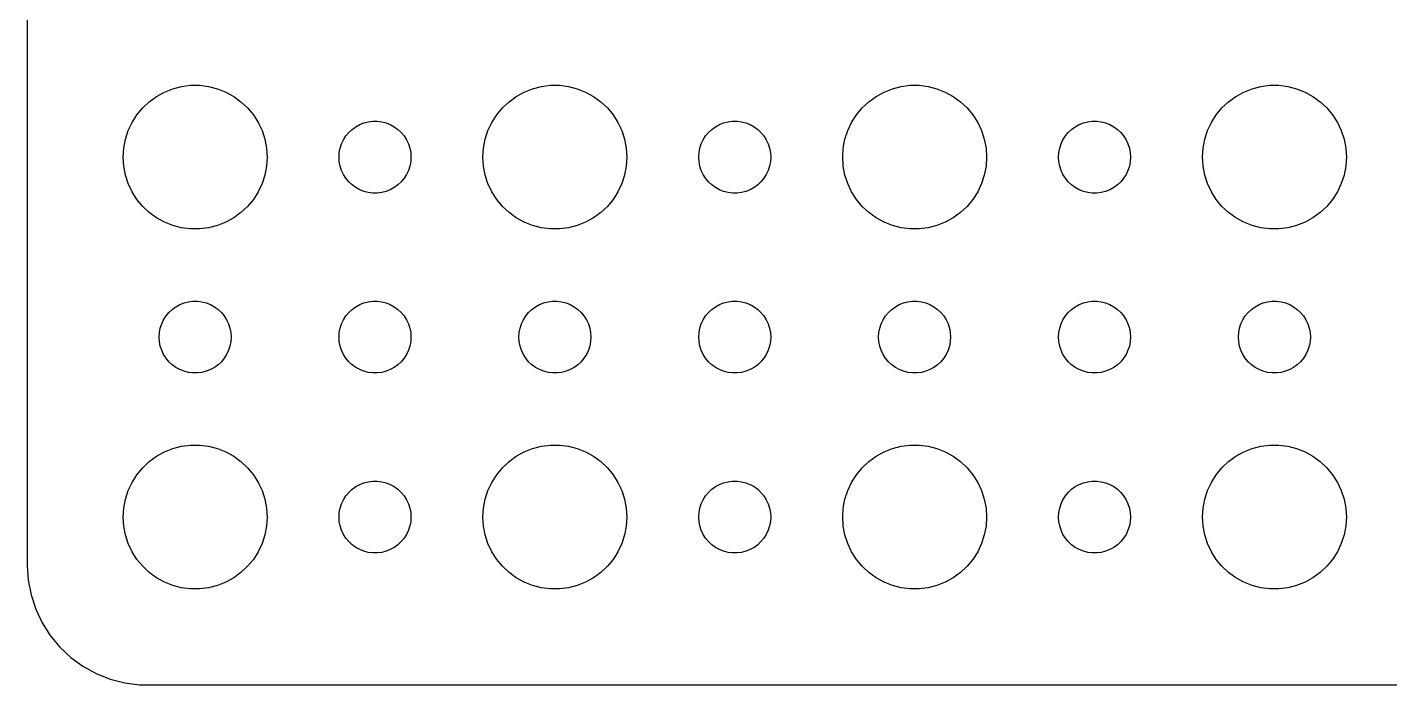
# Model space of a CAD drawing. Header units: metres. Extents: x -60 to 60, y -29 to 29.
# Drawn here: x -59.5 to -2.7, y -29.5 to -2.1 of the extents above; entities that cross this region are included whole.
import ezdxf

# ---------------------------------------------------------------- set-up
doc = ezdxf.new("R2010")
doc.units = ezdxf.units.M

msp = doc.modelspace()

# ---------------------------------------------------------------- linework, layer by layer
for p, q in [((-59.5, 24.5), (-59.5, -24.5)), ((-53.0621, -4.55313), (-52.6884, -4.50591)), ((-52.6884, -4.50591), (-52.3116, -4.50591)), ((-52.3116, -4.50591), (-51.9379, -4.55313)), ((-38.0621, -4.55313), (-37.6884, -4.50591)), ((-37.6884, -4.50591), (-37.3116, -4.50591)), ((-37.3116, -4.50591), (-36.9379, -4.55313)), ((-23.0621, -4.55313), (-22.6884, -4.50591)), ((-22.6884, -4.50591), (-22.3116, -4.50591)), ((-22.3116, -4.50591), (-21.9379, -4.55313)), ((-8.06213, -4.55313), (-7.68837, -4.50591)), ((-7.68837, -4.50591), (-7.31161, -4.50591)), ((-7.31161, -4.50591), (-6.93785, -4.55313)), ((-54.4123, -5.18845), (-54.1075, -4.96701)), ((-54.1075, -4.96701), (-53.7773, -4.78551)), ((-53.7773, -4.78551), (-53.427, -4.64682)), ((-53.427, -4.64682), (-53.0621, -4.55313)), ((-51.9379, -4.55313), (-51.5729, -4.64682)), ((-51.5729, -4.64682), (-51.2227, -4.78551)), ((-51.2227, -4.78551), (-50.8925, -4.96701)), ((-50.8925, -4.96701), (-50.5877, -5.18845)), ((-39.4123, -5.18845), (-39.1075, -4.96701)), ((-39.1075, -4.96701), (-38.7773, -4.78551)), ((-38.7773, -4.78551), (-38.427, -4.64682)), ((-38.427, -4.64682), (-38.0621, -4.55313)), ((-36.9379, -4.55313), (-36.5729, -4.64682)), ((-36.5729, -4.64682), (-36.2227, -4.78551)), ((-36.2227, -4.78551), (-35.8925, -4.96701)), ((-35.8925, -4.96701), (-35.5877, -5.18845)), ((-24.4123, -5.18845), (-24.1075, -4.96701)), ((-24.1075, -4.96701), (-23.7773, -4.78551)), ((-23.7773, -4.78551), (-23.427, -4.64682)), ((-23.427, -4.64682), (-23.0621, -4.55313)), ((-21.9379, -4.55313), (-21.5729, -4.64682)), ((-21.5729, -4.64682), (-21.2227, -4.78551)), ((-21.2227, -4.78551), (-20.8925, -4.96701)), ((-20.8925, -4.96701), (-20.5877, -5.18845)), ((-9.41226, -5.18845), (-9.10747, -4.96701)), ((-9.10747, -4.96701), (-8.77733, -4.78551)), ((-8.77733, -4.78551), (-8.42705, -4.64682)), ((-8.42705, -4.64682), (-8.06213, -4.55313)), ((-6.93785, -4.55313), (-6.57294, -4.64682)), ((-6.57294, -4.64682), (-6.22266, -4.78551)), ((-6.22266, -4.78551), (-5.89252, -4.96701)), ((-5.89252, -4.96701), (-5.58772, -5.18845)), ((-54.927, -5.73663), (-54.6869, -5.44635)), ((-54.6869, -5.44635), (-54.4123, -5.18845)), ((-50.5877, -5.18845), (-50.3131, -5.44635)), ((-50.3131, -5.44635), (-50.0729, -5.73663)), ((-39.927, -5.73663), (-39.6869, -5.44635)), ((-39.6869, -5.44635), (-39.4123, -5.18845)), ((-35.5877, -5.18845), (-35.3131, -5.44635)), ((-35.3131, -5.44635), (-35.0729, -5.73663)), ((-24.927, -5.73663), (-24.6869, -5.44635)), ((-24.6869, -5.44635), (-24.4123, -5.18845)), ((-20.5877, -5.18845), (-20.3131, -5.44635)), ((-20.3131, -5.44635), (-20.0729, -5.73663)), ((-9.92705, -5.73663), (-9.6869, -5.44635)), ((-9.6869, -5.44635), (-9.41226, -5.18845)), ((-5.58772, -5.18845), (-5.31308, -5.44635)), ((-5.31308, -5.44635), (-5.07294, -5.73663)), ((-55.2893, -6.39561), (-55.1289, -6.05473)), ((-55.1289, -6.05473), (-54.927, -5.73663)), ((-50.0729, -5.73663), (-49.8711, -6.05473)), ((-49.8711, -6.05473), (-49.7107, -6.39561)), ((-45.9561, -6.34422), (-45.8037, -6.23351)), ((-45.8037, -6.23351), (-45.6387, -6.14275)), ((-45.6387, -6.14275), (-45.4635, -6.07341)), ((-45.4635, -6.07341), (-45.2811, -6.02657)), ((-45.2811, -6.02657), (-45.0942, -6.00294)), ((-45.0942, -6.00294), (-44.9058, -6.00294)), ((-44.9058, -6.00294), (-44.7189, -6.02657)), ((-44.7189, -6.02657), (-44.5365, -6.07341)), ((-44.5365, -6.07341), (-44.3613, -6.14275)), ((-44.3613, -6.14275), (-44.1963, -6.23351)), ((-44.1963, -6.23351), (-44.0439, -6.34422)), ((-40.2893, -6.39561), (-40.1289, -6.05473)), ((-40.1289, -6.05473), (-39.927, -5.73663)), ((-35.0729, -5.73663), (-34.8711, -6.05473)), ((-34.8711, -6.05473), (-34.7107, -6.39561)), ((-30.9561, -6.34422), (-30.8037, -6.23351)), ((-30.8037, -6.23351), (-30.6387, -6.14275)), ((-30.6387, -6.14275), (-30.4635, -6.07341)), ((-30.4635, -6.07341), (-30.2811, -6.02657)), ((-30.2811, -6.02657), (-30.0942, -6.00294)), ((-30.0942, -6.00294), (-29.9058, -6.00294)), ((-29.9058, -6.00294), (-29.7189, -6.02657)), ((-29.7189, -6.02657), (-29.5365, -6.07341)), ((-29.5365, -6.07341), (-29.3613, -6.14275)), ((-29.3613, -6.14275), (-29.1963, -6.23351)), ((-29.1963, -6.23351), (-29.0439, -6.34422)), ((-25.2893, -6.39561), (-25.1289, -6.05473)), ((-25.1289, -6.05473), (-24.927, -5.73663)), ((-20.0729, -5.73663), (-19.8711, -6.05473)), ((-19.8711, -6.05473), (-19.7107, -6.39561)), ((-15.9561, -6.34422), (-15.8037, -6.23351)), ((-15.8037, -6.23351), (-15.6387, -6.14275)), ((-15.6387, -6.14275), (-15.4635, -6.07341)), ((-15.4635, -6.07341), (-15.2811, -6.02657)), ((-15.2811, -6.02657), (-15.0942, -6.00294)), ((-15.0942, -6.00294), (-14.9058, -6.00294)), ((-14.9058, -6.00294), (-14.7189, -6.02657)), ((-14.7189, -6.02657), (-14.5365, -6.07341)), ((-14.5365, -6.07341), (-14.3613, -6.14275)), ((-14.3613, -6.14275), (-14.1963, -6.23351)), ((-14.1963, -6.23351), (-14.0439, -6.34422)), ((-10.2893, -6.39561), (-10.1289, -6.05473)), ((-10.1289, -6.05473), (-9.92705, -5.73663)), ((-5.07294, -5.73663), (-4.87108, -6.05473)), ((-4.87108, -6.05473), (-4.71066, -6.39561)), ((-55.4763, -7.12399), (-55.4057, -6.75392)), ((-55.4057, -6.75392), (-55.2893, -6.39561)), ((-49.7107, -6.39561), (-49.5942, -6.75392)), ((-49.5942, -6.75392), (-49.5237, -7.12399)), ((-46.3947, -6.9478), (-46.3145, -6.77736)), ((-46.3145, -6.77736), (-46.2135, -6.61832)), ((-46.2135, -6.61832), (-46.0934, -6.47318)), ((-46.0934, -6.47318), (-45.9561, -6.34422)), ((-44.0439, -6.34422), (-43.9065, -6.47318)), ((-43.9065, -6.47318), (-43.7865, -6.61832)), ((-43.7865, -6.61832), (-43.6855, -6.77736)), ((-43.6855, -6.77736), (-43.6053, -6.9478)), ((-40.4763, -7.12399), (-40.4057, -6.75392)), ((-40.4057, -6.75392), (-40.2893, -6.39561)), ((-34.7107, -6.39561), (-34.5942, -6.75392)), ((-34.5942, -6.75392), (-34.5237, -7.12399)), ((-31.3947, -6.9478), (-31.3145, -6.77736)), ((-31.3145, -6.77736), (-31.2135, -6.61832)), ((-31.2135, -6.61832), (-31.0934, -6.47318)), ((-31.0934, -6.47318), (-30.9561, -6.34422)), ((-29.0439, -6.34422), (-28.9065, -6.47318)), ((-28.9065, -6.47318), (-28.7865, -6.61832)), ((-28.7865, -6.61832), (-28.6855, -6.77736)), ((-28.6855, -6.77736), (-28.6053, -6.9478)), ((-25.4763, -7.12399), (-25.4057, -6.75392)), ((-25.4057, -6.75392), (-25.2893, -6.39561)), ((-19.7107, -6.39561), (-19.5942, -6.75392)), ((-19.5942, -6.75392), (-19.5237, -7.12399)), ((-16.3947, -6.9478), (-16.3145, -6.77736)), ((-16.3145, -6.77736), (-16.2135, -6.61832)), ((-16.2135, -6.61832), (-16.0934, -6.47318)), ((-16.0934, -6.47318), (-15.9561, -6.34422)), ((-14.0439, -6.34422), (-13.9065, -6.47318)), ((-13.9065, -6.47318), (-13.7865, -6.61832)), ((-13.7865, -6.61832), (-13.6855, -6.77736)), ((-13.6855, -6.77736), (-13.6053, -6.9478)), ((-10.4763, -7.12399), (-10.4057, -6.75392)), ((-10.4057, -6.75392), (-10.2893, -6.39561)), ((-4.71066, -6.39561), (-4.59424, -6.75392)), ((-4.59424, -6.75392), (-4.52365, -7.12399)), ((-55.5, -7.5), (-55.4763, -7.12399)), ((-49.5237, -7.12399), (-49.5, -7.5)), ((-46.5, -7.5), (-46.4882, -7.312)), ((-46.4882, -7.312), (-46.4529, -7.12695)), ((-46.4529, -7.12695), (-46.3947, -6.9478)), ((-43.6053, -6.9478), (-43.5471, -7.12695)), ((-43.5471, -7.12695), (-43.5118, -7.312)), ((-43.5118, -7.312), (-43.5, -7.5)), ((-40.5, -7.5), (-40.4763, -7.12399)), ((-34.5237, -7.12399), (-34.5, -7.5)), ((-31.5, -7.5), (-31.4882, -7.312)), ((-31.4882, -7.312), (-31.4529, -7.12695)), ((-31.4529, -7.12695), (-31.3947, -6.9478)), ((-28.6053, -6.9478), (-28.5471, -7.12695)), ((-28.5471, -7.12695), (-28.5118, -7.312)), ((-28.5118, -7.312), (-28.5, -7.5)), ((-25.5, -7.5), (-25.4763, -7.12399)), ((-19.5237, -7.12399), (-19.5, -7.5)), ((-16.5, -7.5), (-16.4882, -7.312)), ((-16.4882, -7.312), (-16.4529, -7.12695)), ((-16.4529, -7.12695), (-16.3947, -6.9478)), ((-13.6053, -6.9478), (-13.5471, -7.12695)), ((-13.5471, -7.12695), (-13.5118, -7.312)), ((-13.5118, -7.312), (-13.5, -7.5)), ((-10.5, -7.5), (-10.4763, -7.12399)), ((-4.52365, -7.12399), (-4.5, -7.5)), ((-55.4763, -7.87599), (-55.5, -7.5)), ((-55.4057, -8.24606), (-55.4763, -7.87599)), ((-49.5237, -7.87599), (-49.5942, -8.24606)), ((-49.5, -7.5), (-49.5237, -7.87599)), ((-46.4882, -7.68799), (-46.5, -7.5)), ((-46.4529, -7.87303), (-46.4882, -7.68799)), ((-46.3947, -8.05219), (-46.4529, -7.87303)), ((-43.5471, -7.87303), (-43.6053, -8.05219)), ((-43.5118, -7.68799), (-43.5471, -7.87303)), ((-43.5, -7.5), (-43.5118, -7.68799)), ((-40.4763, -7.87599), (-40.5, -7.5)), ((-40.4057, -8.24606), (-40.4763, -7.87599)), ((-34.5237, -7.87599), (-34.5942, -8.24606)), ((-34.5, -7.5), (-34.5237, -7.87599)), ((-31.4882, -7.68799), (-31.5, -7.5)), ((-31.4529, -7.87303), (-31.4882, -7.68799)), ((-31.3947, -8.05219), (-31.4529, -7.87303)), ((-28.5471, -7.87303), (-28.6053, -8.05219)), ((-28.5118, -7.68799), (-28.5471, -7.87303)), ((-28.5, -7.5), (-28.5118, -7.68799)), ((-25.4763, -7.87599), (-25.5, -7.5)), ((-25.4057, -8.24606), (-25.4763, -7.87599)), ((-19.5237, -7.87599), (-19.5942, -8.24606)), ((-19.5, -7.5), (-19.5237, -7.87599)), ((-16.4882, -7.68799), (-16.5, -7.5)), ((-16.4529, -7.87303), (-16.4882, -7.68799)), ((-16.3947, -8.05219), (-16.4529, -7.87303)), ((-13.5471, -7.87303), (-13.6053, -8.05219)), ((-13.5118, -7.68799), (-13.5471, -7.87303)), ((-13.5, -7.5), (-13.5118, -7.68799)), ((-10.4763, -7.87599), (-10.5, -7.5)), ((-10.4057, -8.24606), (-10.4763, -7.87599)), ((-4.52365, -7.87599), (-4.59424, -8.24606)), ((-4.5, -7.5), (-4.52365, -7.87599)), ((-55.2893, -8.60437), (-55.4057, -8.24606)), ((-49.5942, -8.24606), (-49.7107, -8.60437)), ((-46.3145, -8.22263), (-46.3947, -8.05219)), ((-46.2135, -8.38167), (-46.3145, -8.22263)), ((-46.0934, -8.52681), (-46.2135, -8.38167)), ((-43.7865, -8.38167), (-43.9065, -8.52681)), ((-43.6855, -8.22263), (-43.7865, -8.38167)), ((-43.6053, -8.05219), (-43.6855, -8.22263)), ((-40.2893, -8.60437), (-40.4057, -8.24606)), ((-34.5942, -8.24606), (-34.7107, -8.60437)), ((-31.3145, -8.22263), (-31.3947, -8.05219)), ((-31.2135, -8.38167), (-31.3145, -8.22263)), ((-31.0934, -8.52681), (-31.2135, -8.38167)), ((-28.7865, -8.38167), (-28.9065, -8.52681)), ((-28.6855, -8.22263), (-28.7865, -8.38167)), ((-28.6053, -8.05219), (-28.6855, -8.22263)), ((-25.2893, -8.60437), (-25.4057, -8.24606)), ((-19.5942, -8.24606), (-19.7107, -8.60437)), ((-16.3145, -8.22263), (-16.3947, -8.05219)), ((-16.2135, -8.38167), (-16.3145, -8.22263)), ((-16.0934, -8.52681), (-16.2135, -8.38167)), ((-13.7865, -8.38167), (-13.9065, -8.52681)), ((-13.6855, -8.22263), (-13.7865, -8.38167)), ((-13.6053, -8.05219), (-13.6855, -8.22263)), ((-10.2893, -8.60437), (-10.4057, -8.24606)), ((-4.59424, -8.24606), (-4.71066, -8.60437)), ((-55.1289, -8.94525), (-55.2893, -8.60437)), ((-54.927, -9.26335), (-55.1289, -8.94525)), ((-49.8711, -8.94525), (-50.0729, -9.26335)), ((-49.7107, -8.60437), (-49.8711, -8.94525)), ((-45.9561, -8.65576), (-46.0934, -8.52681)), ((-45.8037, -8.76648), (-45.9561, -8.65576)), ((-45.6387, -8.85724), (-45.8037, -8.76648)), ((-45.4635, -8.92657), (-45.6387, -8.85724)), ((-45.2811, -8.97342), (-45.4635, -8.92657)), ((-45.0942, -8.99704), (-45.2811, -8.97342)), ((-44.9058, -8.99704), (-45.0942, -8.99704)), ((-44.7189, -8.97342), (-44.9058, -8.99704)), ((-44.5365, -8.92657), (-44.7189, -8.97342)), ((-44.3613, -8.85724), (-44.5365, -8.92657)), ((-44.1963, -8.76648), (-44.3613, -8.85724)), ((-44.0439, -8.65576), (-44.1963, -8.76648)), ((-43.9065, -8.52681), (-44.0439, -8.65576)), ((-40.1289, -8.94525), (-40.2893, -8.60437)), ((-39.927, -9.26335), (-40.1289, -8.94525)), ((-34.8711, -8.94525), (-35.0729, -9.26335)), ((-34.7107, -8.60437), (-34.8711, -8.94525)), ((-30.9561, -8.65576), (-31.0934, -8.52681)), ((-30.8037, -8.76648), (-30.9561, -8.65576)), ((-30.6387, -8.85724), (-30.8037, -8.76648)), ((-30.4635, -8.92657), (-30.6387, -8.85724)), ((-30.2811, -8.97342), (-30.4635, -8.92657)), ((-30.0942, -8.99704), (-30.2811, -8.97342)), ((-29.9058, -8.99704), (-30.0942, -8.99704)), ((-29.7189, -8.97342), (-29.9058, -8.99704)), ((-29.5365, -8.92657), (-29.7189, -8.97342)), ((-29.3613, -8.85724), (-29.5365, -8.92657)), ((-29.1963, -8.76648), (-29.3613, -8.85724)), ((-29.0439, -8.65576), (-29.1963, -8.76648)), ((-28.9065, -8.52681), (-29.0439, -8.65576)), ((-25.1289, -8.94525), (-25.2893, -8.60437)), ((-24.927, -9.26335), (-25.1289, -8.94525)), ((-19.8711, -8.94525), (-20.0729, -9.26335)), ((-19.7107, -8.60437), (-19.8711, -8.94525)), ((-15.9561, -8.65576), (-16.0934, -8.52681)), ((-15.8037, -8.76648), (-15.9561, -8.65576)), ((-15.6387, -8.85724), (-15.8037, -8.76648)), ((-15.4635, -8.92657), (-15.6387, -8.85724)), ((-15.2811, -8.97342), (-15.4635, -8.92657)), ((-15.0942, -8.99704), (-15.2811, -8.97342)), ((-14.9058, -8.99704), (-15.0942, -8.99704)), ((-14.7189, -8.97342), (-14.9058, -8.99704)), ((-14.5365, -8.92657), (-14.7189, -8.97342)), ((-14.3613, -8.85724), (-14.5365, -8.92657)), ((-14.1963, -8.76648), (-14.3613, -8.85724)), ((-14.0439, -8.65576), (-14.1963, -8.76648)), ((-13.9065, -8.52681), (-14.0439, -8.65576)), ((-10.1289, -8.94525), (-10.2893, -8.60437)), ((-9.92705, -9.26335), (-10.1289, -8.94525)), ((-4.87108, -8.94525), (-5.07294, -9.26335)), ((-4.71066, -8.60437), (-4.87108, -8.94525)), ((-54.6869, -9.55363), (-54.927, -9.26335)), ((-54.4123, -9.81154), (-54.6869, -9.55363)), ((-50.3131, -9.55363), (-50.5877, -9.81154)), ((-50.0729, -9.26335), (-50.3131, -9.55363)), ((-39.6869, -9.55363), (-39.927, -9.26335)), ((-39.4123, -9.81154), (-39.6869, -9.55363)), ((-35.3131, -9.55363), (-35.5877, -9.81154)), ((-35.0729, -9.26335), (-35.3131, -9.55363)), ((-24.6869, -9.55363), (-24.927, -9.26335)), ((-24.4123, -9.81154), (-24.6869, -9.55363)), ((-20.3131, -9.55363), (-20.5877, -9.81154)), ((-20.0729, -9.26335), (-20.3131, -9.55363)), ((-9.6869, -9.55363), (-9.92705, -9.26335)), ((-9.41226, -9.81154), (-9.6869, -9.55363)), ((-5.31308, -9.55363), (-5.58772, -9.81154)), ((-5.07294, -9.26335), (-5.31308, -9.55363)), ((-54.1075, -10.033), (-54.4123, -9.81154)), ((-53.7773, -10.2145), (-54.1075, -10.033)), ((-53.427, -10.3532), (-53.7773, -10.2145)), ((-51.2227, -10.2145), (-51.5729, -10.3532)), ((-50.8925, -10.033), (-51.2227, -10.2145)), ((-50.5877, -9.81154), (-50.8925, -10.033)), ((-39.1075, -10.033), (-39.4123, -9.81154)), ((-38.7773, -10.2145), (-39.1075, -10.033)), ((-38.427, -10.3532), (-38.7773, -10.2145)), ((-36.2227, -10.2145), (-36.5729, -10.3532)), ((-35.8925, -10.033), (-36.2227, -10.2145)), ((-35.5877, -9.81154), (-35.8925, -10.033)), ((-24.1075, -10.033), (-24.4123, -9.81154)), ((-23.7773, -10.2145), (-24.1075, -10.033)), ((-23.427, -10.3532), (-23.7773, -10.2145)), ((-21.2227, -10.2145), (-21.5729, -10.3532)), ((-20.8925, -10.033), (-21.2227, -10.2145)), ((-20.5877, -9.81154), (-20.8925, -10.033)), ((-9.10747, -10.033), (-9.41226, -9.81154)), ((-8.77733, -10.2145), (-9.10747, -10.033)), ((-8.42705, -10.3532), (-8.77733, -10.2145)), ((-6.22266, -10.2145), (-6.57294, -10.3532)), ((-5.89252, -10.033), (-6.22266, -10.2145)), ((-5.58772, -9.81154), (-5.89252, -10.033)), ((-53.0621, -10.4469), (-53.427, -10.3532)), ((-52.6884, -10.4941), (-53.0621, -10.4469)), ((-52.3116, -10.4941), (-52.6884, -10.4941)), ((-51.9379, -10.4469), (-52.3116, -10.4941)), ((-51.5729, -10.3532), (-51.9379, -10.4469)), ((-38.0621, -10.4469), (-38.427, -10.3532)), ((-37.6884, -10.4941), (-38.0621, -10.4469)), ((-37.3116, -10.4941), (-37.6884, -10.4941)), ((-36.9379, -10.4469), (-37.3116, -10.4941)), ((-36.5729, -10.3532), (-36.9379, -10.4469)), ((-23.0621, -10.4469), (-23.427, -10.3532)), ((-22.6884, -10.4941), (-23.0621, -10.4469)), ((-22.3116, -10.4941), (-22.6884, -10.4941)), ((-21.9379, -10.4469), (-22.3116, -10.4941)), ((-21.5729, -10.3532), (-21.9379, -10.4469)), ((-8.06213, -10.4469), (-8.42705, -10.3532)), ((-7.68837, -10.4941), (-8.06213, -10.4469)), ((-7.31161, -10.4941), (-7.68837, -10.4941)), ((-6.93785, -10.4469), (-7.31161, -10.4941)), ((-6.57294, -10.3532), (-6.93785, -10.4469)), ((-53.1387, -13.6427), (-52.9635, -13.5734)), ((-52.9635, -13.5734), (-52.7811, -13.5266)), ((-52.7811, -13.5266), (-52.5942, -13.5029)), ((-52.5942, -13.5029), (-52.4058, -13.5029)), ((-52.4058, -13.5029), (-52.2189, -13.5266)), ((-52.2189, -13.5266), (-52.0365, -13.5734)), ((-52.0365, -13.5734), (-51.8613, -13.6427)), ((-45.6387, -13.6427), (-45.4635, -13.5734)), ((-45.4635, -13.5734), (-45.2811, -13.5266)), ((-45.2811, -13.5266), (-45.0942, -13.5029)), ((-45.0942, -13.5029), (-44.9058, -13.5029)), ((-44.9058, -13.5029), (-44.7189, -13.5266)), ((-44.7189, -13.5266), (-44.5365, -13.5734)), ((-44.5365, -13.5734), (-44.3613, -13.6427)), ((-38.1387, -13.6427), (-37.9635, -13.5734)), ((-37.9635, -13.5734), (-37.7811, -13.5266)), ((-37.7811, -13.5266), (-37.5942, -13.5029)), ((-37.5942, -13.5029), (-37.4058, -13.5029)), ((-37.4058, -13.5029), (-37.2189, -13.5266)), ((-37.2189, -13.5266), (-37.0365, -13.5734)), ((-37.0365, -13.5734), (-36.8613, -13.6427)), ((-30.6387, -13.6427), (-30.4635, -13.5734)), ((-30.4635, -13.5734), (-30.2811, -13.5266)), ((-30.2811, -13.5266), (-30.0942, -13.5029)), ((-30.0942, -13.5029), (-29.9058, -13.5029)), ((-29.9058, -13.5029), (-29.7189, -13.5266)), ((-29.7189, -13.5266), (-29.5365, -13.5734)), ((-29.5365, -13.5734), (-29.3613, -13.6427)), ((-23.1387, -13.6427), (-22.9635, -13.5734)), ((-22.9635, -13.5734), (-22.7811, -13.5266)), ((-22.7811, -13.5266), (-22.5942, -13.5029)), ((-22.5942, -13.5029), (-22.4058, -13.5029)), ((-22.4058, -13.5029), (-22.2189, -13.5266)), ((-22.2189, -13.5266), (-22.0365, -13.5734)), ((-22.0365, -13.5734), (-21.8613, -13.6427)), ((-15.6387, -13.6427), (-15.4635, -13.5734)), ((-15.4635, -13.5734), (-15.2811, -13.5266)), ((-15.2811, -13.5266), (-15.0942, -13.5029)), ((-15.0942, -13.5029), (-14.9058, -13.5029)), ((-14.9058, -13.5029), (-14.7189, -13.5266)), ((-14.7189, -13.5266), (-14.5365, -13.5734)), ((-14.5365, -13.5734), (-14.3613, -13.6427)), ((-8.13866, -13.6427), (-7.96352, -13.5734)), ((-7.96352, -13.5734), (-7.78107, -13.5266)), ((-7.78107, -13.5266), (-7.59418, -13.5029)), ((-7.59418, -13.5029), (-7.40581, -13.5029)), ((-7.40581, -13.5029), (-7.21892, -13.5266)), ((-7.21892, -13.5266), (-7.03647, -13.5734)), ((-7.03647, -13.5734), (-6.86133, -13.6427)), ((-53.8145, -14.2774), (-53.7135, -14.1183)), ((-53.7135, -14.1183), (-53.5934, -13.9732)), ((-53.5934, -13.9732), (-53.4561, -13.8442)), ((-53.4561, -13.8442), (-53.3037, -13.7335)), ((-53.3037, -13.7335), (-53.1387, -13.6427)), ((-51.8613, -13.6427), (-51.6963, -13.7335)), ((-51.6963, -13.7335), (-51.5439, -13.8442)), ((-51.5439, -13.8442), (-51.4065, -13.9732)), ((-51.4065, -13.9732), (-51.2865, -14.1183)), ((-51.2865, -14.1183), (-51.1855, -14.2774)), ((-46.3145, -14.2774), (-46.2135, -14.1183)), ((-46.2135, -14.1183), (-46.0934, -13.9732)), ((-46.0934, -13.9732), (-45.9561, -13.8442)), ((-45.9561, -13.8442), (-45.8037, -13.7335)), ((-45.8037, -13.7335), (-45.6387, -13.6427)), ((-44.3613, -13.6427), (-44.1963, -13.7335)), ((-44.1963, -13.7335), (-44.0439, -13.8442)), ((-44.0439, -13.8442), (-43.9065, -13.9732)), ((-43.9065, -13.9732), (-43.7865, -14.1183)), ((-43.7865, -14.1183), (-43.6855, -14.2774)), ((-38.8145, -14.2774), (-38.7135, -14.1183)), ((-38.7135, -14.1183), (-38.5934, -13.9732)), ((-38.5934, -13.9732), (-38.4561, -13.8442)), ((-38.4561, -13.8442), (-38.3037, -13.7335)), ((-38.3037, -13.7335), (-38.1387, -13.6427)), ((-36.8613, -13.6427), (-36.6963, -13.7335)), ((-36.6963, -13.7335), (-36.5439, -13.8442)), ((-36.5439, -13.8442), (-36.4065, -13.9732)), ((-36.4065, -13.9732), (-36.2865, -14.1183)), ((-36.2865, -14.1183), (-36.1855, -14.2774)), ((-31.3145, -14.2774), (-31.2135, -14.1183)), ((-31.2135, -14.1183), (-31.0934, -13.9732)), ((-31.0934, -13.9732), (-30.9561, -13.8442)), ((-30.9561, -13.8442), (-30.8037, -13.7335)), ((-30.8037, -13.7335), (-30.6387, -13.6427)), ((-29.3613, -13.6427), (-29.1963, -13.7335)), ((-29.1963, -13.7335), (-29.0439, -13.8442)), ((-29.0439, -13.8442), (-28.9065, -13.9732)), ((-28.9065, -13.9732), (-28.7865, -14.1183)), ((-28.7865, -14.1183), (-28.6855, -14.2774)), ((-23.8145, -14.2774), (-23.7135, -14.1183)), ((-23.7135, -14.1183), (-23.5934, -13.9732)), ((-23.5934, -13.9732), (-23.4561, -13.8442)), ((-23.4561, -13.8442), (-23.3037, -13.7335)), ((-23.3037, -13.7335), (-23.1387, -13.6427)), ((-21.8613, -13.6427), (-21.6963, -13.7335)), ((-21.6963, -13.7335), (-21.5439, -13.8442)), ((-21.5439, -13.8442), (-21.4065, -13.9732)), ((-21.4065, -13.9732), (-21.2865, -14.1183)), ((-21.2865, -14.1183), (-21.1855, -14.2774)), ((-16.3145, -14.2774), (-16.2135, -14.1183)), ((-16.2135, -14.1183), (-16.0934, -13.9732)), ((-16.0934, -13.9732), (-15.9561, -13.8442)), ((-15.9561, -13.8442), (-15.8037, -13.7335)), ((-15.8037, -13.7335), (-15.6387, -13.6427)), ((-14.3613, -13.6427), (-14.1963, -13.7335)), ((-14.1963, -13.7335), (-14.0439, -13.8442)), ((-14.0439, -13.8442), (-13.9065, -13.9732)), ((-13.9065, -13.9732), (-13.7865, -14.1183)), ((-13.7865, -14.1183), (-13.6855, -14.2774)), ((-8.81445, -14.2774), (-8.71352, -14.1183)), ((-8.71352, -14.1183), (-8.59344, -13.9732)), ((-8.59344, -13.9732), (-8.45613, -13.8442)), ((-8.45613, -13.8442), (-8.30373, -13.7335)), ((-8.30373, -13.7335), (-8.13866, -13.6427)), ((-6.86133, -13.6427), (-6.69626, -13.7335)), ((-6.69626, -13.7335), (-6.54385, -13.8442)), ((-6.54385, -13.8442), (-6.40654, -13.9732)), ((-6.40654, -13.9732), (-6.28647, -14.1183)), ((-6.28647, -14.1183), (-6.18553, -14.2774)), ((-53.9882, -14.812), (-53.9529, -14.627)), ((-53.9529, -14.627), (-53.8947, -14.4478)), ((-53.8947, -14.4478), (-53.8145, -14.2774)), ((-51.1855, -14.2774), (-51.1053, -14.4478)), ((-51.1053, -14.4478), (-51.0471, -14.627)), ((-51.0471, -14.627), (-51.0118, -14.812)), ((-46.4882, -14.812), (-46.4529, -14.627)), ((-46.4529, -14.627), (-46.3947, -14.4478)), ((-46.3947, -14.4478), (-46.3145, -14.2774)), ((-43.6855, -14.2774), (-43.6053, -14.4478)), ((-43.6053, -14.4478), (-43.5471, -14.627)), ((-43.5471, -14.627), (-43.5118, -14.812)), ((-38.9882, -14.812), (-38.9529, -14.627)), ((-38.9529, -14.627), (-38.8947, -14.4478)), ((-38.8947, -14.4478), (-38.8145, -14.2774)), ((-36.1855, -14.2774), (-36.1053, -14.4478)), ((-36.1053, -14.4478), (-36.0471, -14.627)), ((-36.0471, -14.627), (-36.0118, -14.812)), ((-31.4882, -14.812), (-31.4529, -14.627)), ((-31.4529, -14.627), (-31.3947, -14.4478)), ((-31.3947, -14.4478), (-31.3145, -14.2774)), ((-28.6855, -14.2774), (-28.6053, -14.4478)), ((-28.6053, -14.4478), (-28.5471, -14.627)), ((-28.5471, -14.627), (-28.5118, -14.812)), ((-23.9882, -14.812), (-23.9529, -14.627)), ((-23.9529, -14.627), (-23.8947, -14.4478)), ((-23.8947, -14.4478), (-23.8145, -14.2774)), ((-21.1855, -14.2774), (-21.1053, -14.4478)), ((-21.1053, -14.4478), (-21.0471, -14.627)), ((-21.0471, -14.627), (-21.0118, -14.812)), ((-16.4882, -14.812), (-16.4529, -14.627)), ((-16.4529, -14.627), (-16.3947, -14.4478)), ((-16.3947, -14.4478), (-16.3145, -14.2774)), ((-13.6855, -14.2774), (-13.6053, -14.4478)), ((-13.6053, -14.4478), (-13.5471, -14.627)), ((-13.5471, -14.627), (-13.5118, -14.812)), ((-8.98816, -14.812), (-8.95287, -14.627)), ((-8.95287, -14.627), (-8.89465, -14.4478)), ((-8.89465, -14.4478), (-8.81445, -14.2774)), ((-6.18553, -14.2774), (-6.10533, -14.4478)), ((-6.10533, -14.4478), (-6.04712, -14.627)), ((-6.04712, -14.627), (-6.01183, -14.812)), ((-54, -15), (-53.9882, -14.812)), ((-53.9882, -15.188), (-54, -15)), ((-53.9529, -15.373), (-53.9882, -15.188)), ((-51.0118, -15.188), (-51.0471, -15.373)), ((-51.0118, -14.812), (-51, -15)), ((-51, -15), (-51.0118, -15.188)), ((-46.5, -15), (-46.4882, -14.812)), ((-46.4882, -15.188), (-46.5, -15)), ((-46.4529, -15.373), (-46.4882, -15.188)), ((-43.5118, -15.188), (-43.5471, -15.373)), ((-43.5118, -14.812), (-43.5, -15)), ((-43.5, -15), (-43.5118, -15.188)), ((-39, -15), (-38.9882, -14.812)), ((-38.9882, -15.188), (-39, -15)), ((-38.9529, -15.373), (-38.9882, -15.188)), ((-36.0118, -15.188), (-36.0471, -15.373)), ((-36.0118, -14.812), (-36, -15)), ((-36, -15), (-36.0118, -15.188)), ((-31.5, -15), (-31.4882, -14.812)), ((-31.4882, -15.188), (-31.5, -15)), ((-31.4529, -15.373), (-31.4882, -15.188)), ((-28.5118, -15.188), (-28.5471, -15.373)), ((-28.5118, -14.812), (-28.5, -15)), ((-28.5, -15), (-28.5118, -15.188)), ((-24, -15), (-23.9882, -14.812)), ((-23.9882, -15.188), (-24, -15)), ((-23.9529, -15.373), (-23.9882, -15.188)), ((-21.0118, -15.188), (-21.0471, -15.373)), ((-21.0118, -14.812), (-21, -15)), ((-21, -15), (-21.0118, -15.188)), ((-16.5, -15), (-16.4882, -14.812)), ((-16.4882, -15.188), (-16.5, -15)), ((-16.4529, -15.373), (-16.4882, -15.188)), ((-13.5118, -15.188), (-13.5471, -15.373)), ((-13.5118, -14.812), (-13.5, -15)), ((-13.5, -15), (-13.5118, -15.188)), ((-9, -15), (-8.98816, -14.812)), ((-8.98816, -15.188), (-9, -15)), ((-8.95287, -15.373), (-8.98816, -15.188)), ((-6.01183, -15.188), (-6.04712, -15.373)), ((-6.01183, -14.812), (-6, -15)), ((-6, -15), (-6.01183, -15.188)), ((-53.8947, -15.5522), (-53.9529, -15.373)), ((-53.8145, -15.7226), (-53.8947, -15.5522)), ((-53.7135, -15.8817), (-53.8145, -15.7226)), ((-53.5934, -16.0268), (-53.7135, -15.8817)), ((-51.2865, -15.8817), (-51.4065, -16.0268)), ((-51.1855, -15.7226), (-51.2865, -15.8817)), ((-51.1053, -15.5522), (-51.1855, -15.7226)), ((-51.0471, -15.373), (-51.1053, -15.5522)), ((-46.3947, -15.5522), (-46.4529, -15.373)), ((-46.3145, -15.7226), (-46.3947, -15.5522)), ((-46.2135, -15.8817), (-46.3145, -15.7226)), ((-46.0934, -16.0268), (-46.2135, -15.8817)), ((-43.7865, -15.8817), (-43.9065, -16.0268)), ((-43.6855, -15.7226), (-43.7865, -15.8817)), ((-43.6053, -15.5522), (-43.6855, -15.7226)), ((-43.5471, -15.373), (-43.6053, -15.5522)), ((-38.8947, -15.5522), (-38.9529, -15.373)), ((-38.8145, -15.7226), (-38.8947, -15.5522)), ((-38.7135, -15.8817), (-38.8145, -15.7226)), ((-38.5934, -16.0268), (-38.7135, -15.8817)), ((-36.2865, -15.8817), (-36.4065, -16.0268)), ((-36.1855, -15.7226), (-36.2865, -15.8817)), ((-36.1053, -15.5522), (-36.1855, -15.7226)), ((-36.0471, -15.373), (-36.1053, -15.5522)), ((-31.3947, -15.5522), (-31.4529, -15.373)), ((-31.3145, -15.7226), (-31.3947, -15.5522)), ((-31.2135, -15.8817), (-31.3145, -15.7226)), ((-31.0934, -16.0268), (-31.2135, -15.8817)), ((-28.7865, -15.8817), (-28.9065, -16.0268)), ((-28.6855, -15.7226), (-28.7865, -15.8817)), ((-28.6053, -15.5522), (-28.6855, -15.7226)), ((-28.5471, -15.373), (-28.6053, -15.5522)), ((-23.8947, -15.5522), (-23.9529, -15.373)), ((-23.8145, -15.7226), (-23.8947, -15.5522)), ((-23.7135, -15.8817), (-23.8145, -15.7226)), ((-23.5934, -16.0268), (-23.7135, -15.8817)), ((-21.2865, -15.8817), (-21.4065, -16.0268)), ((-21.1855, -15.7226), (-21.2865, -15.8817)), ((-21.1053, -15.5522), (-21.1855, -15.7226)), ((-21.0471, -15.373), (-21.1053, -15.5522)), ((-16.3947, -15.5522), (-16.4529, -15.373)), ((-16.3145, -15.7226), (-16.3947, -15.5522)), ((-16.2135, -15.8817), (-16.3145, -15.7226)), ((-16.0934, -16.0268), (-16.2135, -15.8817)), ((-13.7865, -15.8817), (-13.9065, -16.0268)), ((-13.6855, -15.7226), (-13.7865, -15.8817)), ((-13.6053, -15.5522), (-13.6855, -15.7226)), ((-13.5471, -15.373), (-13.6053, -15.5522)), ((-8.89465, -15.5522), (-8.95287, -15.373)), ((-8.81445, -15.7226), (-8.89465, -15.5522)), ((-8.71352, -15.8817), (-8.81445, -15.7226)), ((-8.59344, -16.0268), (-8.71352, -15.8817)), ((-6.28647, -15.8817), (-6.40654, -16.0268)), ((-6.18553, -15.7226), (-6.28647, -15.8817)), ((-6.10533, -15.5522), (-6.18553, -15.7226)), ((-6.04712, -15.373), (-6.10533, -15.5522)), ((-53.4561, -16.1558), (-53.5934, -16.0268)), ((-53.3037, -16.2665), (-53.4561, -16.1558)), ((-53.1387, -16.3572), (-53.3037, -16.2665)), ((-52.9635, -16.4266), (-53.1387, -16.3572)), ((-52.7811, -16.4734), (-52.9635, -16.4266)), ((-52.5942, -16.497), (-52.7811, -16.4734)), ((-52.2189, -16.4734), (-52.4058, -16.497)), ((-52.0365, -16.4266), (-52.2189, -16.4734)), ((-51.8613, -16.3572), (-52.0365, -16.4266)), ((-51.6963, -16.2665), (-51.8613, -16.3572)), ((-51.5439, -16.1558), (-51.6963, -16.2665)), ((-51.4065, -16.0268), (-51.5439, -16.1558)), ((-45.9561, -16.1558), (-46.0934, -16.0268)), ((-45.8037, -16.2665), (-45.9561, -16.1558)), ((-45.6387, -16.3572), (-45.8037, -16.2665)), ((-45.4635, -16.4266), (-45.6387, -16.3572)), ((-45.2811, -16.4734), (-45.4635, -16.4266)), ((-45.0942, -16.497), (-45.2811, -16.4734)), ((-44.7189, -16.4734), (-44.9058, -16.497)), ((-44.5365, -16.4266), (-44.7189, -16.4734)), ((-44.3613, -16.3572), (-44.5365, -16.4266)), ((-44.1963, -16.2665), (-44.3613, -16.3572)), ((-44.0439, -16.1558), (-44.1963, -16.2665)), ((-43.9065, -16.0268), (-44.0439, -16.1558)), ((-38.4561, -16.1558), (-38.5934, -16.0268)), ((-38.3037, -16.2665), (-38.4561, -16.1558)), ((-38.1387, -16.3572), (-38.3037, -16.2665)), ((-37.9635, -16.4266), (-38.1387, -16.3572)), ((-37.7811, -16.4734), (-37.9635, -16.4266)), ((-37.5942, -16.497), (-37.7811, -16.4734)), ((-37.2189, -16.4734), (-37.4058, -16.497)), ((-37.0365, -16.4266), (-37.2189, -16.4734)), ((-36.8613, -16.3572), (-37.0365, -16.4266)), ((-36.6963, -16.2665), (-36.8613, -16.3572)), ((-36.5439, -16.1558), (-36.6963, -16.2665)), ((-36.4065, -16.0268), (-36.5439, -16.1558)), ((-30.9561, -16.1558), (-31.0934, -16.0268)), ((-30.8037, -16.2665), (-30.9561, -16.1558)), ((-30.6387, -16.3572), (-30.8037, -16.2665)), ((-30.4635, -16.4266), (-30.6387, -16.3572)), ((-30.2811, -16.4734), (-30.4635, -16.4266)), ((-30.0942, -16.497), (-30.2811, -16.4734)), ((-29.7189, -16.4734), (-29.9058, -16.497)), ((-29.5365, -16.4266), (-29.7189, -16.4734)), ((-29.3613, -16.3572), (-29.5365, -16.4266)), ((-29.1963, -16.2665), (-29.3613, -16.3572)), ((-29.0439, -16.1558), (-29.1963, -16.2665)), ((-28.9065, -16.0268), (-29.0439, -16.1558)), ((-23.4561, -16.1558), (-23.5934, -16.0268)), ((-23.3037, -16.2665), (-23.4561, -16.1558)), ((-23.1387, -16.3572), (-23.3037, -16.2665)), ((-22.9635, -16.4266), (-23.1387, -16.3572)), ((-22.7811, -16.4734), (-22.9635, -16.4266)), ((-22.5942, -16.497), (-22.7811, -16.4734)), ((-22.2189, -16.4734), (-22.4058, -16.497)), ((-22.0365, -16.4266), (-22.2189, -16.4734)), ((-21.8613, -16.3572), (-22.0365, -16.4266)), ((-21.6963, -16.2665), (-21.8613, -16.3572)), ((-21.5439, -16.1558), (-21.6963, -16.2665)), ((-21.4065, -16.0268), (-21.5439, -16.1558)), ((-15.9561, -16.1558), (-16.0934, -16.0268)), ((-15.8037, -16.2665), (-15.9561, -16.1558)), ((-15.6387, -16.3572), (-15.8037, -16.2665)), ((-15.4635, -16.4266), (-15.6387, -16.3572)), ((-15.2811, -16.4734), (-15.4635, -16.4266)), ((-15.0942, -16.497), (-15.2811, -16.4734)), ((-14.7189, -16.4734), (-14.9058, -16.497)), ((-14.5365, -16.4266), (-14.7189, -16.4734)), ((-14.3613, -16.3572), (-14.5365, -16.4266)), ((-14.1963, -16.2665), (-14.3613, -16.3572)), ((-14.0439, -16.1558), (-14.1963, -16.2665)), ((-13.9065, -16.0268), (-14.0439, -16.1558)), ((-8.45613, -16.1558), (-8.59344, -16.0268)), ((-8.30373, -16.2665), (-8.45613, -16.1558)), ((-8.13866, -16.3572), (-8.30373, -16.2665)), ((-7.96352, -16.4266), (-8.13866, -16.3572)), ((-7.78107, -16.4734), (-7.96352, -16.4266)), ((-7.59418, -16.497), (-7.78107, -16.4734)), ((-7.21892, -16.4734), (-7.40581, -16.497)), ((-7.03647, -16.4266), (-7.21892, -16.4734)), ((-6.86133, -16.3572), (-7.03647, -16.4266)), ((-6.69626, -16.2665), (-6.86133, -16.3572)), ((-6.54385, -16.1558), (-6.69626, -16.2665)), ((-6.40654, -16.0268), (-6.54385, -16.1558)), ((-52.4058, -16.497), (-52.5942, -16.497)), ((-44.9058, -16.497), (-45.0942, -16.497)), ((-37.4058, -16.497), (-37.5942, -16.497)), ((-29.9058, -16.497), (-30.0942, -16.497)), ((-22.4058, -16.497), (-22.5942, -16.497)), ((-14.9058, -16.497), (-15.0942, -16.497)), ((-7.40581, -16.497), (-7.59418, -16.497)), ((-54.1075, -19.967), (-53.7773, -19.7855)), ((-53.7773, -19.7855), (-53.427, -19.6468)), ((-53.427, -19.6468), (-53.0621, -19.5531)), ((-53.0621, -19.5531), (-52.6884, -19.5059)), ((-52.6884, -19.5059), (-52.3116, -19.5059)), ((-52.3116, -19.5059), (-51.9379, -19.5531)), ((-51.9379, -19.5531), (-51.5729, -19.6468)), ((-51.5729, -19.6468), (-51.2227, -19.7855)), ((-51.2227, -19.7855), (-50.8925, -19.967)), ((-39.1075, -19.967), (-38.7773, -19.7855)), ((-38.7773, -19.7855), (-38.427, -19.6468)), ((-38.427, -19.6468), (-38.0621, -19.5531)), ((-38.0621, -19.5531), (-37.6884, -19.5059)), ((-37.6884, -19.5059), (-37.3116, -19.5059)), ((-37.3116, -19.5059), (-36.9379, -19.5531)), ((-36.9379, -19.5531), (-36.5729, -19.6468)), ((-36.5729, -19.6468), (-36.2227, -19.7855)), ((-36.2227, -19.7855), (-35.8925, -19.967)), ((-24.1075, -19.967), (-23.7773, -19.7855)), ((-23.7773, -19.7855), (-23.427, -19.6468)), ((-23.427, -19.6468), (-23.0621, -19.5531)), ((-23.0621, -19.5531), (-22.6884, -19.5059)), ((-22.6884, -19.5059), (-22.3116, -19.5059)), ((-22.3116, -19.5059), (-21.9379, -19.5531)), ((-21.9379, -19.5531), (-21.5729, -19.6468)), ((-21.5729, -19.6468), (-21.2227, -19.7855)), ((-21.2227, -19.7855), (-20.8925, -19.967)), ((-9.10747, -19.967), (-8.77733, -19.7855)), ((-8.77733, -19.7855), (-8.42705, -19.6468)), ((-8.42705, -19.6468), (-8.06213, -19.5531)), ((-8.06213, -19.5531), (-7.68837, -19.5059)), ((-7.68837, -19.5059), (-7.31161, -19.5059)), ((-7.31161, -19.5059), (-6.93785, -19.5531)), ((-6.93785, -19.5531), (-6.57294, -19.6468)), ((-6.57294, -19.6468), (-6.22266, -19.7855)), ((-6.22266, -19.7855), (-5.89252, -19.967)), ((-54.927, -20.7366), (-54.6869, -20.4464)), ((-54.6869, -20.4464), (-54.4123, -20.1884)), ((-54.4123, -20.1884), (-54.1075, -19.967)), ((-50.8925, -19.967), (-50.5877, -20.1884)), ((-50.5877, -20.1884), (-50.3131, -20.4464)), ((-50.3131, -20.4464), (-50.0729, -20.7366)), ((-39.927, -20.7366), (-39.6869, -20.4464)), ((-39.6869, -20.4464), (-39.4123, -20.1884)), ((-39.4123, -20.1884), (-39.1075, -19.967)), ((-35.8925, -19.967), (-35.5877, -20.1884)), ((-35.5877, -20.1884), (-35.3131, -20.4464)), ((-35.3131, -20.4464), (-35.0729, -20.7366)), ((-24.927, -20.7366), (-24.6869, -20.4464)), ((-24.6869, -20.4464), (-24.4123, -20.1884)), ((-24.4123, -20.1884), (-24.1075, -19.967)), ((-20.8925, -19.967), (-20.5877, -20.1884)), ((-20.5877, -20.1884), (-20.3131, -20.4464)), ((-20.3131, -20.4464), (-20.0729, -20.7366)), ((-9.92705, -20.7366), (-9.6869, -20.4464)), ((-9.6869, -20.4464), (-9.41226, -20.1884)), ((-9.41226, -20.1884), (-9.10747, -19.967)), ((-5.89252, -19.967), (-5.58772, -20.1884)), ((-5.58772, -20.1884), (-5.31308, -20.4464)), ((-5.31308, -20.4464), (-5.07294, -20.7366)), ((-55.1289, -21.0547), (-54.927, -20.7366)), ((-50.0729, -20.7366), (-49.8711, -21.0547)), ((-45.2811, -21.0266), (-45.0942, -21.003)), ((-45.0942, -21.003), (-44.9058, -21.003)), ((-44.9058, -21.003), (-44.7189, -21.0266)), ((-40.1289, -21.0547), (-39.927, -20.7366)), ((-35.0729, -20.7366), (-34.8711, -21.0547)), ((-30.2811, -21.0266), (-30.0942, -21.003)), ((-30.0942, -21.003), (-29.9058, -21.003)), ((-29.9058, -21.003), (-29.7189, -21.0266)), ((-25.1289, -21.0547), (-24.927, -20.7366)), ((-20.0729, -20.7366), (-19.8711, -21.0547)), ((-15.2811, -21.0266), (-15.0942, -21.003)), ((-15.0942, -21.003), (-14.9058, -21.003)), ((-14.9058, -21.003), (-14.7189, -21.0266)), ((-10.1289, -21.0547), (-9.92705, -20.7366)), ((-5.07294, -20.7366), (-4.87108, -21.0547)), ((-55.4057, -21.7539), (-55.2893, -21.3956)), ((-55.2893, -21.3956), (-55.1289, -21.0547)), ((-49.8711, -21.0547), (-49.7107, -21.3956)), ((-49.7107, -21.3956), (-49.5942, -21.7539)), ((-46.2135, -21.6183), (-46.0934, -21.4732)), ((-46.0934, -21.4732), (-45.9561, -21.3442)), ((-45.9561, -21.3442), (-45.8037, -21.2335)), ((-45.8037, -21.2335), (-45.6387, -21.1427)), ((-45.6387, -21.1427), (-45.4635, -21.0734)), ((-45.4635, -21.0734), (-45.2811, -21.0266)), ((-44.7189, -21.0266), (-44.5365, -21.0734)), ((-44.5365, -21.0734), (-44.3613, -21.1427)), ((-44.3613, -21.1427), (-44.1963, -21.2335)), ((-44.1963, -21.2335), (-44.0439, -21.3442)), ((-44.0439, -21.3442), (-43.9065, -21.4732)), ((-43.9065, -21.4732), (-43.7865, -21.6183)), ((-40.4057, -21.7539), (-40.2893, -21.3956)), ((-40.2893, -21.3956), (-40.1289, -21.0547)), ((-34.8711, -21.0547), (-34.7107, -21.3956)), ((-34.7107, -21.3956), (-34.5942, -21.7539)), ((-31.2135, -21.6183), (-31.0934, -21.4732)), ((-31.0934, -21.4732), (-30.9561, -21.3442)), ((-30.9561, -21.3442), (-30.8037, -21.2335)), ((-30.8037, -21.2335), (-30.6387, -21.1427)), ((-30.6387, -21.1427), (-30.4635, -21.0734)), ((-30.4635, -21.0734), (-30.2811, -21.0266)), ((-29.7189, -21.0266), (-29.5365, -21.0734)), ((-29.5365, -21.0734), (-29.3613, -21.1427)), ((-29.3613, -21.1427), (-29.1963, -21.2335)), ((-29.1963, -21.2335), (-29.0439, -21.3442)), ((-29.0439, -21.3442), (-28.9065, -21.4732)), ((-28.9065, -21.4732), (-28.7865, -21.6183)), ((-25.4057, -21.7539), (-25.2893, -21.3956)), ((-25.2893, -21.3956), (-25.1289, -21.0547)), ((-19.8711, -21.0547), (-19.7107, -21.3956)), ((-19.7107, -21.3956), (-19.5942, -21.7539)), ((-16.2135, -21.6183), (-16.0934, -21.4732)), ((-16.0934, -21.4732), (-15.9561, -21.3442)), ((-15.9561, -21.3442), (-15.8037, -21.2335)), ((-15.8037, -21.2335), (-15.6387, -21.1427)), ((-15.6387, -21.1427), (-15.4635, -21.0734)), ((-15.4635, -21.0734), (-15.2811, -21.0266)), ((-14.7189, -21.0266), (-14.5365, -21.0734)), ((-14.5365, -21.0734), (-14.3613, -21.1427)), ((-14.3613, -21.1427), (-14.1963, -21.2335)), ((-14.1963, -21.2335), (-14.0439, -21.3442)), ((-14.0439, -21.3442), (-13.9065, -21.4732)), ((-13.9065, -21.4732), (-13.7865, -21.6183)), ((-10.4057, -21.7539), (-10.2893, -21.3956)), ((-10.2893, -21.3956), (-10.1289, -21.0547)), ((-4.87108, -21.0547), (-4.71066, -21.3956)), ((-4.71066, -21.3956), (-4.59424, -21.7539)), ((-55.5, -22.5), (-55.4763, -22.124)), ((-55.4763, -22.124), (-55.4057, -21.7539)), ((-49.5942, -21.7539), (-49.5237, -22.124)), ((-49.5237, -22.124), (-49.5, -22.5)), ((-46.4882, -22.312), (-46.4529, -22.127)), ((-46.4529, -22.127), (-46.3947, -21.9478)), ((-46.3947, -21.9478), (-46.3145, -21.7774)), ((-46.3145, -21.7774), (-46.2135, -21.6183)), ((-43.7865, -21.6183), (-43.6855, -21.7774)), ((-43.6855, -21.7774), (-43.6053, -21.9478)), ((-43.6053, -21.9478), (-43.5471, -22.127)), ((-43.5471, -22.127), (-43.5118, -22.312)), ((-40.5, -22.5), (-40.4763, -22.124)), ((-40.4763, -22.124), (-40.4057, -21.7539)), ((-34.5942, -21.7539), (-34.5237, -22.124)), ((-34.5237, -22.124), (-34.5, -22.5)), ((-31.4882, -22.312), (-31.4529, -22.127)), ((-31.4529, -22.127), (-31.3947, -21.9478)), ((-31.3947, -21.9478), (-31.3145, -21.7774)), ((-31.3145, -21.7774), (-31.2135, -21.6183)), ((-28.7865, -21.6183), (-28.6855, -21.7774)), ((-28.6855, -21.7774), (-28.6053, -21.9478)), ((-28.6053, -21.9478), (-28.5471, -22.127)), ((-28.5471, -22.127), (-28.5118, -22.312)), ((-25.5, -22.5), (-25.4763, -22.124)), ((-25.4763, -22.124), (-25.4057, -21.7539)), ((-19.5942, -21.7539), (-19.5237, -22.124)), ((-19.5237, -22.124), (-19.5, -22.5)), ((-16.4882, -22.312), (-16.4529, -22.127)), ((-16.4529, -22.127), (-16.3947, -21.9478)), ((-16.3947, -21.9478), (-16.3145, -21.7774)), ((-16.3145, -21.7774), (-16.2135, -21.6183)), ((-13.7865, -21.6183), (-13.6855, -21.7774)), ((-13.6855, -21.7774), (-13.6053, -21.9478)), ((-13.6053, -21.9478), (-13.5471, -22.127)), ((-13.5471, -22.127), (-13.5118, -22.312)), ((-10.5, -22.5), (-10.4763, -22.124)), ((-10.4763, -22.124), (-10.4057, -21.7539)), ((-4.59424, -21.7539), (-4.52365, -22.124)), ((-4.52365, -22.124), (-4.5, -22.5)), ((-55.4763, -22.876), (-55.5, -22.5)), ((-49.5, -22.5), (-49.5237, -22.876)), ((-46.5, -22.5), (-46.4882, -22.312)), ((-46.4882, -22.688), (-46.5, -22.5)), ((-46.4529, -22.873), (-46.4882, -22.688)), ((-43.5118, -22.688), (-43.5471, -22.873)), ((-43.5118, -22.312), (-43.5, -22.5)), ((-43.5, -22.5), (-43.5118, -22.688)), ((-40.4763, -22.876), (-40.5, -22.5)), ((-34.5, -22.5), (-34.5237, -22.876)), ((-31.5, -22.5), (-31.4882, -22.312)), ((-31.4882, -22.688), (-31.5, -22.5)), ((-31.4529, -22.873), (-31.4882, -22.688)), ((-28.5118, -22.688), (-28.5471, -22.873)), ((-28.5118, -22.312), (-28.5, -22.5)), ((-28.5, -22.5), (-28.5118, -22.688)), ((-25.4763, -22.876), (-25.5, -22.5)), ((-19.5, -22.5), (-19.5237, -22.876)), ((-16.5, -22.5), (-16.4882, -22.312)), ((-16.4882, -22.688), (-16.5, -22.5)), ((-16.4529, -22.873), (-16.4882, -22.688)), ((-13.5118, -22.688), (-13.5471, -22.873)), ((-13.5118, -22.312), (-13.5, -22.5)), ((-13.5, -22.5), (-13.5118, -22.688)), ((-10.4763, -22.876), (-10.5, -22.5)), ((-4.5, -22.5), (-4.52365, -22.876)), ((-55.4057, -23.2461), (-55.4763, -22.876)), ((-55.2893, -23.6044), (-55.4057, -23.2461)), ((-49.5942, -23.2461), (-49.7107, -23.6044)), ((-49.5237, -22.876), (-49.5942, -23.2461)), ((-46.3947, -23.0522), (-46.4529, -22.873)), ((-46.3145, -23.2226), (-46.3947, -23.0522)), ((-46.2135, -23.3817), (-46.3145, -23.2226)), ((-43.6855, -23.2226), (-43.7865, -23.3817)), ((-43.6053, -23.0522), (-43.6855, -23.2226)), ((-43.5471, -22.873), (-43.6053, -23.0522)), ((-40.4057, -23.2461), (-40.4763, -22.876)), ((-40.2893, -23.6044), (-40.4057, -23.2461)), ((-34.5942, -23.2461), (-34.7107, -23.6044)), ((-34.5237, -22.876), (-34.5942, -23.2461)), ((-31.3947, -23.0522), (-31.4529, -22.873)), ((-31.3145, -23.2226), (-31.3947, -23.0522)), ((-31.2135, -23.3817), (-31.3145, -23.2226)), ((-28.6855, -23.2226), (-28.7865, -23.3817)), ((-28.6053, -23.0522), (-28.6855, -23.2226)), ((-28.5471, -22.873), (-28.6053, -23.0522)), ((-25.4057, -23.2461), (-25.4763, -22.876)), ((-25.2893, -23.6044), (-25.4057, -23.2461)), ((-19.5942, -23.2461), (-19.7107, -23.6044)), ((-19.5237, -22.876), (-19.5942, -23.2461)), ((-16.3947, -23.0522), (-16.4529, -22.873)), ((-16.3145, -23.2226), (-16.3947, -23.0522)), ((-16.2135, -23.3817), (-16.3145, -23.2226)), ((-13.6855, -23.2226), (-13.7865, -23.3817)), ((-13.6053, -23.0522), (-13.6855, -23.2226)), ((-13.5471, -22.873), (-13.6053, -23.0522)), ((-10.4057, -23.2461), (-10.4763, -22.876)), ((-10.2893, -23.6044), (-10.4057, -23.2461)), ((-4.59424, -23.2461), (-4.71066, -23.6044)), ((-4.52365, -22.876), (-4.59424, -23.2461)), ((-55.1289, -23.9453), (-55.2893, -23.6044)), ((-49.7107, -23.6044), (-49.8711, -23.9453)), ((-46.0934, -23.5268), (-46.2135, -23.3817)), ((-45.9561, -23.6558), (-46.0934, -23.5268)), ((-45.8037, -23.7665), (-45.9561, -23.6558)), ((-45.6387, -23.8572), (-45.8037, -23.7665)), ((-45.4635, -23.9266), (-45.6387, -23.8572)), ((-44.3613, -23.8572), (-44.5365, -23.9266)), ((-44.1963, -23.7665), (-44.3613, -23.8572)), ((-44.0439, -23.6558), (-44.1963, -23.7665)), ((-43.9065, -23.5268), (-44.0439, -23.6558)), ((-43.7865, -23.3817), (-43.9065, -23.5268)), ((-40.1289, -23.9453), (-40.2893, -23.6044)), ((-34.7107, -23.6044), (-34.8711, -23.9453)), ((-31.0934, -23.5268), (-31.2135, -23.3817)), ((-30.9561, -23.6558), (-31.0934, -23.5268)), ((-30.8037, -23.7665), (-30.9561, -23.6558)), ((-30.6387, -23.8572), (-30.8037, -23.7665)), ((-30.4635, -23.9266), (-30.6387, -23.8572)), ((-29.3613, -23.8572), (-29.5365, -23.9266)), ((-29.1963, -23.7665), (-29.3613, -23.8572)), ((-29.0439, -23.6558), (-29.1963, -23.7665)), ((-28.9065, -23.5268), (-29.0439, -23.6558)), ((-28.7865, -23.3817), (-28.9065, -23.5268)), ((-25.1289, -23.9453), (-25.2893, -23.6044)), ((-19.7107, -23.6044), (-19.8711, -23.9453)), ((-16.0934, -23.5268), (-16.2135, -23.3817)), ((-15.9561, -23.6558), (-16.0934, -23.5268)), ((-15.8037, -23.7665), (-15.9561, -23.6558)), ((-15.6387, -23.8572), (-15.8037, -23.7665)), ((-15.4635, -23.9266), (-15.6387, -23.8572)), ((-14.3613, -23.8572), (-14.5365, -23.9266)), ((-14.1963, -23.7665), (-14.3613, -23.8572)), ((-14.0439, -23.6558), (-14.1963, -23.7665)), ((-13.9065, -23.5268), (-14.0439, -23.6558)), ((-13.7865, -23.3817), (-13.9065, -23.5268)), ((-10.1289, -23.9453), (-10.2893, -23.6044)), ((-4.71066, -23.6044), (-4.87108, -23.9453)), ((-54.927, -24.2634), (-55.1289, -23.9453)), ((-54.6869, -24.5536), (-54.927, -24.2634)), ((-50.0729, -24.2634), (-50.3131, -24.5536)), ((-49.8711, -23.9453), (-50.0729, -24.2634)), ((-45.2811, -23.9734), (-45.4635, -23.9266)), ((-45.0942, -23.997), (-45.2811, -23.9734)), ((-44.9058, -23.997), (-45.0942, -23.997)), ((-44.7189, -23.9734), (-44.9058, -23.997)), ((-44.5365, -23.9266), (-44.7189, -23.9734)), ((-39.927, -24.2634), (-40.1289, -23.9453)), ((-39.6869, -24.5536), (-39.927, -24.2634)), ((-35.0729, -24.2634), (-35.3131, -24.5536)), ((-34.8711, -23.9453), (-35.0729, -24.2634)), ((-30.2811, -23.9734), (-30.4635, -23.9266)), ((-30.0942, -23.997), (-30.2811, -23.9734)), ((-29.9058, -23.997), (-30.0942, -23.997)), ((-29.7189, -23.9734), (-29.9058, -23.997)), ((-29.5365, -23.9266), (-29.7189, -23.9734)), ((-24.927, -24.2634), (-25.1289, -23.9453)), ((-24.6869, -24.5536), (-24.927, -24.2634)), ((-20.0729, -24.2634), (-20.3131, -24.5536)), ((-19.8711, -23.9453), (-20.0729, -24.2634)), ((-15.2811, -23.9734), (-15.4635, -23.9266)), ((-15.0942, -23.997), (-15.2811, -23.9734)), ((-14.9058, -23.997), (-15.0942, -23.997)), ((-14.7189, -23.9734), (-14.9058, -23.997)), ((-14.5365, -23.9266), (-14.7189, -23.9734)), ((-9.92705, -24.2634), (-10.1289, -23.9453)), ((-9.6869, -24.5536), (-9.92705, -24.2634)), ((-5.07294, -24.2634), (-5.31308, -24.5536)), ((-4.87108, -23.9453), (-5.07294, -24.2634)), ((-59.5, -24.5), (-59.4606, -25.1267)), ((-54.4123, -24.8115), (-54.6869, -24.5536)), ((-54.1075, -25.033), (-54.4123, -24.8115)), ((-50.5877, -24.8115), (-50.8925, -25.033)), ((-50.3131, -24.5536), (-50.5877, -24.8115)), ((-39.4123, -24.8115), (-39.6869, -24.5536)), ((-39.1075, -25.033), (-39.4123, -24.8115)), ((-35.5877, -24.8115), (-35.8925, -25.033)), ((-35.3131, -24.5536), (-35.5877, -24.8115)), ((-24.4123, -24.8115), (-24.6869, -24.5536)), ((-24.1075, -25.033), (-24.4123, -24.8115)), ((-20.5877, -24.8115), (-20.8925, -25.033)), ((-20.3131, -24.5536), (-20.5877, -24.8115)), ((-9.41226, -24.8115), (-9.6869, -24.5536)), ((-9.10747, -25.033), (-9.41226, -24.8115)), ((-5.58772, -24.8115), (-5.89252, -25.033)), ((-5.31308, -24.5536), (-5.58772, -24.8115)), ((-59.4606, -25.1267), (-59.3429, -25.7434)), ((-53.7773, -25.2145), (-54.1075, -25.033)), ((-53.427, -25.3532), (-53.7773, -25.2145)), ((-53.0621, -25.4469), (-53.427, -25.3532)), ((-52.6884, -25.4941), (-53.0621, -25.4469)), ((-52.3116, -25.4941), (-52.6884, -25.4941)), ((-51.9379, -25.4469), (-52.3116, -25.4941)), ((-51.5729, -25.3532), (-51.9379, -25.4469)), ((-51.2227, -25.2145), (-51.5729, -25.3532)), ((-50.8925, -25.033), (-51.2227, -25.2145)), ((-38.7773, -25.2145), (-39.1075, -25.033)), ((-38.427, -25.3532), (-38.7773, -25.2145)), ((-38.0621, -25.4469), (-38.427, -25.3532)), ((-37.6884, -25.4941), (-38.0621, -25.4469)), ((-37.3116, -25.4941), (-37.6884, -25.4941)), ((-36.9379, -25.4469), (-37.3116, -25.4941)), ((-36.5729, -25.3532), (-36.9379, -25.4469)), ((-36.2227, -25.2145), (-36.5729, -25.3532)), ((-35.8925, -25.033), (-36.2227, -25.2145)), ((-23.7773, -25.2145), (-24.1075, -25.033)), ((-23.427, -25.3532), (-23.7773, -25.2145)), ((-23.0621, -25.4469), (-23.427, -25.3532)), ((-22.6884, -25.4941), (-23.0621, -25.4469)), ((-22.3116, -25.4941), (-22.6884, -25.4941)), ((-21.9379, -25.4469), (-22.3116, -25.4941)), ((-21.5729, -25.3532), (-21.9379, -25.4469)), ((-21.2227, -25.2145), (-21.5729, -25.3532)), ((-20.8925, -25.033), (-21.2227, -25.2145)), ((-8.77733, -25.2145), (-9.10747, -25.033)), ((-8.42705, -25.3532), (-8.77733, -25.2145)), ((-8.06213, -25.4469), (-8.42705, -25.3532)), ((-7.68837, -25.4941), (-8.06213, -25.4469)), ((-7.31161, -25.4941), (-7.68837, -25.4941)), ((-6.93785, -25.4469), (-7.31161, -25.4941)), ((-6.57294, -25.3532), (-6.93785, -25.4469)), ((-6.22266, -25.2145), (-6.57294, -25.3532)), ((-5.89252, -25.033), (-6.22266, -25.2145)), ((-59.3429, -25.7434), (-59.1489, -26.3406)), ((-59.1489, -26.3406), (-58.8815, -26.9088)), ((-58.8815, -26.9088), (-58.5451, -27.4389)), ((-58.5451, -27.4389), (-58.1448, -27.9227)), ((-58.1448, -27.9227), (-57.6871, -28.3526)), ((-57.6871, -28.3526), (-57.1791, -28.7216)), ((-57.1791, -28.7216), (-56.6289, -29.0241)), ((-56.6289, -29.0241), (-56.0451, -29.2553)), ((-56.0451, -29.2553), (-55.4369, -29.4114)), ((-55.4369, -29.4114), (-54.8139, -29.4901)), ((-54.8139, -29.4901), (54.8139, -29.4901))]:
    msp.add_line(p, q)

doc.saveas('drawing.dxf')
